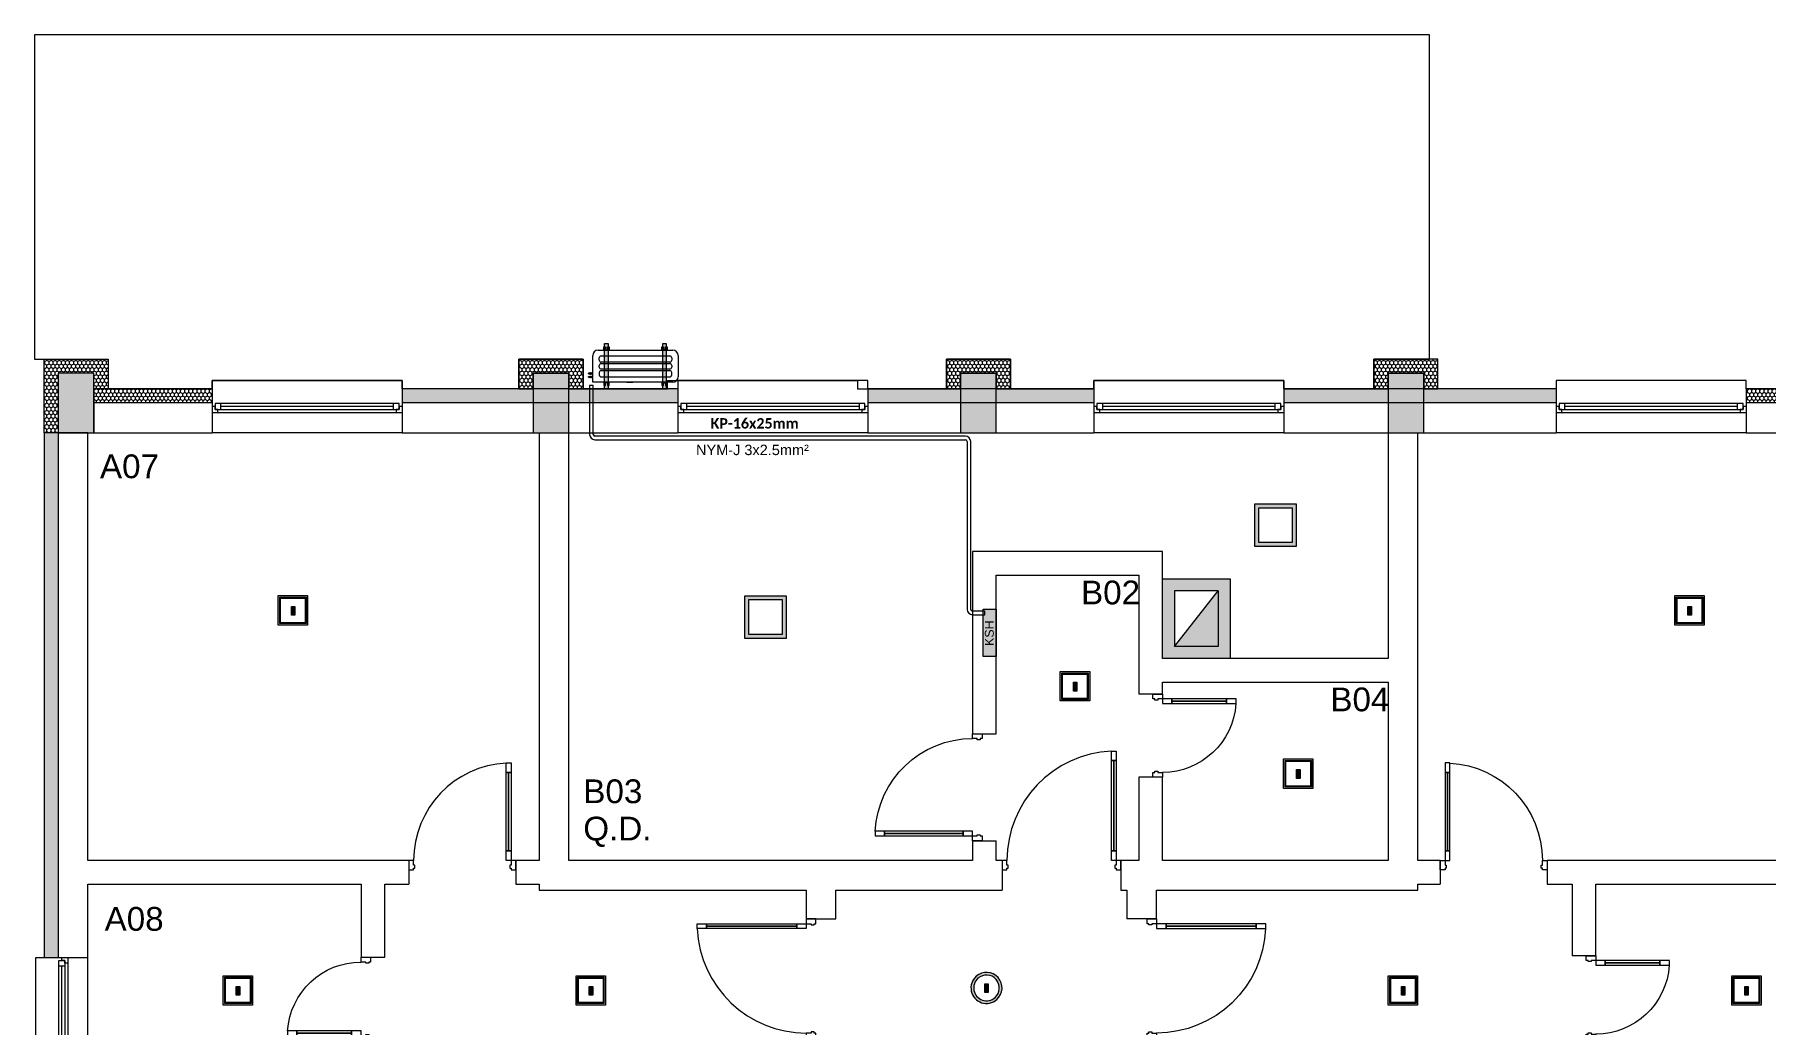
# Model space of a CAD drawing. Header units: millimetres. Extents: x 2791058 to 2855058, y -67651 to -26651.
# Drawn here: x 2805616 to 2820194, y -43853 to -35523 of the extents above; entities that cross this region are included whole.
import ezdxf

# ---------------------------------------------------------------- set-up
doc = ezdxf.new("R2010")
doc.units = ezdxf.units.MM
doc.header["$MEASUREMENT"] = 0
for name, color, linetype, lineweight in [('00E-Ndriqimi elektrike_Pen_No__6', 5, 'Continuous', 0), ('0_muret e jashtme_Pen_No__19', 255, 'Continuous', 0), ('0_Pen_No__80', 3, 'Continuous', 0), ('Annotation - Text_Pen_No__82_Pen_No__7', 7, 'Continuous', 0), ('Exterior walls_Pen_No__6', 5, 'Continuous', 0), ('Exterior walls_Pen_No__60', 230, 'Continuous', 0), ('Structural - Bearing_Pen_No__19', 255, 'Continuous', 0), ('Structural - Bearing_Pen_No__6', 5, 'Continuous', 0), ('Structural - Bearing_Pen_No__82_Pen_No__80', 3, 'Continuous', 0)]:
    doc.layers.add(name, color=color, linetype=linetype, lineweight=lineweight)
doc.layers.add('0_muret e jashtme', color=7, linetype='Continuous')
doc.layers.add('Exterior walls', color=7, linetype='Continuous')
for name, color, linetype, lineweight, true_color in [('0_muret e jashtme_Pen_No__82', 7, 'Continuous', 0, 0xaaaaaa), ('ARCHICAD Doors_Pen_No__82', 7, 'Continuous', 0, 0xaaaaaa), ('ARCHICAD Windows_Pen_No__82', 7, 'Continuous', 0, 0xaaaaaa), ('Exterior walls_Pen_No__119_Pen_No__163', 7, 'Continuous', 0, 0xe8e8e8), ('Exterior walls_Pen_No__119_Pen_No__204', 7, 'Continuous', 0, 0xe8e8e8), ('Exterior walls_Pen_No__1_Pen_No__61', 7, 'Continuous', 0, 0x6a6a6a), ('Shell - Roof_Pen_No__82', 7, 'Continuous', 0, 0xaaaaaa), ('Structural - Bearing_Pen_No__82', 7, 'Continuous', 0, 0xaaaaaa), ('Text blocks_Pen_No__82', 7, 'Continuous', 0, 0xaaaaaa)]:
    doc.layers.add(name, color=color, linetype=linetype, lineweight=lineweight, true_color=true_color)
doc.styles.add('GENERATED_STYLE_1', font='')
doc.styles.add('GENERATED_STYLE_3', font='')
doc.styles.get('GENERATED_STYLE_1').set_extended_font_data('Arial')
doc.styles.get('GENERATED_STYLE_3').set_extended_font_data('Calibri', bold=True)
pattern_1 = [(90, (2247653.822, -76424.967), (-34.6410162, 0), [20, -40]), (90, (2247636.502, -76394.967), (-34.6410162, 0), [20, -40]), (150, (2247653.822, -76404.967), (17.320508, 30), [20, -40]), (150, (2247619.18, -76404.967), (17.320508, 30), [20, -40]), (210, (2247653.822, -76424.967), (-17.320508, 30), [20, -40]), (210, (2247619.18, -76424.967), (-17.320508, 30), [20, -40])]

# ---------------------------------------------------------------- blocks, each defined once
blk = doc.blocks.new('Window 22')
at = {"layer": 'ARCHICAD Windows_Pen_No__82', "color": 253, "linetype": 'Continuous', "lineweight": 0, "true_color": 0xaaaaaa}
for p, q in [((-400, 150), (-400, 220)), ((-400, 220), (400, 220)), ((-400, 150), (-400, 30)), ((400, 220), (400, 150)), ((400, 150), (400, 30)), ((-400, 30), (-400, 0)), ((-400, 0), (-375, 0)), ((-400, 0), (-400, -50)), ((-400, 0), (-400, -50)), ((-375, 25), (-325, 25)), ((-375, -25), (-375, 25)), ((-375, 0), (-375, -25)), ((-325, 25), (325, 25)), ((-325, 25), (-325, -25)), ((-325, 25), (325, 25)), ((-325, 0), (325, 0)), ((325, -25), (325, 25)), ((325, 25), (375, 25)), ((375, 25), (375, -25)), ((375, -25), (375, 0)), ((375, 0), (400, 0)), ((400, 30), (400, 0)), ((400, 0), (400, -50)), ((400, 0), (400, -50)), ((-350, -50), (-400, -50)), ((-400, -50), (-400, -220)), ((-375, -25), (-350, -25)), ((-325, -25), (-375, -25)), ((-350, -25), (-350, -50)), ((350, -50), (-350, -50)), ((325, -25), (-325, -25)), ((375, -25), (325, -25)), ((350, -50), (350, -25)), ((350, -25), (375, -25)), ((400, -50), (350, -50)), ((400, -50), (400, -220)), ((-400, -220), (400, -220))]:
    blk.add_line(p, q, dxfattribs=at)
blk = doc.blocks.new('Wall_1', base_point=(2806066, -38873))
at = {"layer": '0_muret e jashtme_Pen_No__82', "linetype": 'Continuous', "lineweight": 0, "true_color": 0xaaaaaa}
h = blk.add_hatch(dxfattribs=at)
h.set_pattern_fill('Styrofoam_SM_Insulation', color=253, style=0, pattern_type=2)
h.set_pattern_definition(pattern_1)
h.paths.add_polyline_path([(2805696, -38873), (2805696, -43289), (2805816, -43289), (2805816, -38873)])
h = blk.add_hatch(dxfattribs=at)
h.set_pattern_fill('Styrofoam_SM_Insulation', color=253, style=0, pattern_type=2)
h.set_pattern_definition(pattern_1)
h.paths.add_polyline_path([(2805696, -49293), (2805816, -49173), (2805816, -44089), (2805696, -44089)])
at = {"layer": '0_muret e jashtme_Pen_No__82', "color": 253, "linetype": 'Continuous', "lineweight": 0, "true_color": 0xaaaaaa}
for p, q in [((2805816, -38873), (2805816, -43289)), ((2805696, -43289), (2805816, -43289)), ((2805816, -43289), (2805846, -43289)), ((2805846, -43289), (2805896, -43289)), ((2805896, -43289), (2806066, -43289)), ((2805696, -44089), (2805816, -44089)), ((2805816, -44089), (2805816, -49173)), ((2805816, -44089), (2805846, -44089)), ((2805846, -44089), (2805896, -44089)), ((2805896, -44089), (2806066, -44089))]:
    blk.add_line(p, q, dxfattribs=at)
at = {"layer": '0_muret e jashtme_Pen_No__82', "color": 253, "linetype": 'Continuous', "lineweight": 0, "true_color": 0xaaaaaa, "flags": 128}
for points in [[(2805696, -38873), (2805696, -43289)], [(2806066, -38873), (2805696, -38873)], [(2806066, -42473), (2806066, -38873)], [(2806066, -43289), (2806066, -42673)], [(2805696, -44089), (2805696, -49293)], [(2806066, -44623), (2806066, -44089)], [(2806066, -48923), (2806066, -44823)]]:
    blk.add_lwpolyline(points, dxfattribs=at)
at = {"layer": 'ARCHICAD Windows_Pen_No__82', "color": 253, "linetype": 'Continuous', "lineweight": 0, "true_color": 0xaaaaaa, "zscale": 1000, "rotation": 90}
blk.add_blockref('Window 22', (2805846, -43689), dxfattribs=at)
blk = doc.blocks.new('Window 22_2')
at = {"layer": 'ARCHICAD Windows_Pen_No__82', "color": 253, "linetype": 'Continuous', "lineweight": 0, "true_color": 0xaaaaaa}
for p, q in [((-800, 150), (-800, 220)), ((-800, 220), (800, 220)), ((-800, 150), (-800, 30)), ((800, 220), (800, 150)), ((800, 150), (800, 30)), ((-800, 30), (-800, 0)), ((-800, 0), (-775, 0)), ((-800, 0), (-800, -50)), ((-800, 0), (-800, -50)), ((-775, 25), (-725, 25)), ((-775, -25), (-775, 25)), ((-775, 0), (-775, -25)), ((-725, 25), (725, 25)), ((-725, 25), (-725, -25)), ((-725, 25), (725, 25)), ((-725, 0), (725, 0)), ((725, -25), (725, 25)), ((725, 25), (775, 25)), ((775, 25), (775, -25)), ((775, -25), (775, 0)), ((775, 0), (800, 0)), ((800, 30), (800, 0)), ((800, 0), (800, -50)), ((800, 0), (800, -50)), ((-750, -50), (-800, -50)), ((-800, -50), (-800, -220)), ((-775, -25), (-750, -25)), ((-725, -25), (-775, -25)), ((-750, -25), (-750, -50)), ((750, -50), (-750, -50)), ((725, -25), (-725, -25)), ((775, -25), (725, -25)), ((750, -50), (750, -25)), ((750, -25), (775, -25)), ((800, -50), (750, -50)), ((800, -50), (800, -220)), ((-800, -220), (800, -220))]:
    blk.add_line(p, q, dxfattribs=at)
blk = doc.blocks.new('Wall_2', base_point=(2806116, -38873))
at = {"layer": '0_muret e jashtme_Pen_No__82', "linetype": 'Continuous', "lineweight": 0, "true_color": 0xaaaaaa}
h = blk.add_hatch(dxfattribs=at)
h.set_pattern_fill('Styrofoam_SM_Insulation', color=253, style=0, pattern_type=2)
h.set_pattern_definition(pattern_1)
h.paths.add_polyline_path([(2806116, -38503), (2806116, -38623), (2807111, -38623), (2807111, -38503)])
h = blk.add_hatch(dxfattribs=at)
h.set_pattern_fill('Styrofoam_SM_Insulation', color=253, style=0, pattern_type=2)
h.set_pattern_definition(pattern_1)
h.paths.add_polyline_path([(2808711, -38623), (2811035, -38623), (2811035, -38503), (2808711, -38503)])
h = blk.add_hatch(dxfattribs=at)
h.set_pattern_fill('Styrofoam_SM_Insulation', color=253, style=0, pattern_type=2)
h.set_pattern_definition(pattern_1)
h.paths.add_polyline_path([(2814538, -38503), (2812635, -38503), (2812635, -38623), (2814538, -38623)])
h = blk.add_hatch(dxfattribs=at)
h.set_pattern_fill('Styrofoam_SM_Insulation', color=253, style=0, pattern_type=2)
h.set_pattern_definition(pattern_1)
h.paths.add_polyline_path([(2818431, -38503), (2816138, -38503), (2816138, -38623), (2818431, -38623)])
h = blk.add_hatch(dxfattribs=at)
h.set_pattern_fill('Styrofoam_SM_Insulation', color=253, style=0, pattern_type=2)
h.set_pattern_definition(pattern_1)
h.paths.add_polyline_path([(2820031, -38623), (2821366, -38623), (2821366, -38503), (2820031, -38503)])
at = {"layer": '0_muret e jashtme_Pen_No__82', "color": 253, "linetype": 'Continuous', "lineweight": 0, "true_color": 0xaaaaaa}
for p, q in [((2807111, -38623), (2806116, -38623)), ((2807111, -38503), (2807111, -38623)), ((2807111, -38623), (2807111, -38653)), ((2808711, -38503), (2808711, -38623)), ((2811035, -38623), (2808711, -38623)), ((2808711, -38623), (2808711, -38653)), ((2811035, -38503), (2811035, -38623)), ((2811035, -38623), (2811035, -38653)), ((2812635, -38503), (2812635, -38623)), ((2814538, -38623), (2812635, -38623)), ((2812635, -38623), (2812635, -38653)), ((2814538, -38503), (2814538, -38623)), ((2814538, -38623), (2814538, -38653)), ((2816138, -38503), (2816138, -38623)), ((2818431, -38623), (2816138, -38623)), ((2816138, -38623), (2816138, -38653)), ((2818431, -38503), (2818431, -38623)), ((2818431, -38623), (2818431, -38653)), ((2820031, -38503), (2820031, -38623)), ((2821366, -38623), (2820031, -38623)), ((2820031, -38623), (2820031, -38653)), ((2807111, -38653), (2807111, -38703)), ((2807111, -38703), (2807111, -38873)), ((2808711, -38653), (2808711, -38703)), ((2808711, -38703), (2808711, -38873)), ((2811035, -38653), (2811035, -38703)), ((2811035, -38703), (2811035, -38873)), ((2812635, -38653), (2812635, -38703)), ((2812635, -38703), (2812635, -38873)), ((2814538, -38653), (2814538, -38703)), ((2814538, -38703), (2814538, -38873)), ((2816138, -38653), (2816138, -38703)), ((2816138, -38703), (2816138, -38873)), ((2818431, -38653), (2818431, -38703)), ((2818431, -38703), (2818431, -38873)), ((2820031, -38653), (2820031, -38703)), ((2820031, -38703), (2820031, -38873))]:
    blk.add_line(p, q, dxfattribs=at)
at = {"layer": '0_muret e jashtme_Pen_No__82', "color": 253, "linetype": 'Continuous', "lineweight": 0, "true_color": 0xaaaaaa, "flags": 128}
for points in [[(2807111, -38503), (2806116, -38503)], [(2806116, -38503), (2806116, -38873)], [(2811035, -38503), (2808711, -38503)], [(2814538, -38503), (2812635, -38503)], [(2818431, -38503), (2816138, -38503)], [(2821366, -38503), (2820031, -38503)], [(2806116, -38873), (2807111, -38873)], [(2808711, -38873), (2809866, -38873)], [(2810116, -38873), (2811035, -38873)], [(2812635, -38873), (2814538, -38873)], [(2816138, -38873), (2817016, -38873)], [(2817266, -38873), (2818431, -38873)], [(2820031, -38873), (2821066, -38873)]]:
    blk.add_lwpolyline(points, dxfattribs=at)
at = {"layer": 'ARCHICAD Windows_Pen_No__82', "color": 253, "linetype": 'Continuous', "lineweight": 0, "true_color": 0xaaaaaa, "xscale": -1, "zscale": 1000}
for p in [(2807911, -38653), (2811835, -38653), (2815338, -38653), (2819231, -38653)]:
    blk.add_blockref('Window 22_2', p, dxfattribs=at)
blk = doc.blocks.new('Storefront 22_2')
at = {"layer": 'ARCHICAD Doors_Pen_No__82', "color": 253, "linetype": 'Continuous', "lineweight": 0, "true_color": 0xaaaaaa}
for p, q in [((420, 840), (420, 920)), ((420, 920), (460, 920)), ((460, 920), (460, 840)), ((420, 840), (440, 840)), ((420, 80), (420, 840)), ((460, 840), (420, 840)), ((440, 840), (460, 840)), ((440, 80), (440, 840)), ((440, 840), (440, 80)), ((440, 840), (440, 80)), ((460, 840), (460, 80)), ((-500, 0), (-500, -80)), ((-460, 0), (-500, 0)), ((-500, 0), (-500, -80)), ((-500, 0), (-500, -80)), ((-460, -40), (-460, 0)), ((440, 80), (420, 80)), ((420, 0), (420, 80)), ((420, 80), (460, 80)), ((460, 0), (420, 0)), ((460, 80), (440, 80)), ((460, 80), (460, 0)), ((460, 0), (460, -40)), ((500, 0), (460, 0)), ((500, -80), (500, 0)), ((500, 0), (500, -80)), ((500, 0), (500, -80)), ((-500, -80), (-460, -80)), ((-500, -80), (-500, -250)), ((-450, -40), (-460, -40)), ((-460, -80), (-460, -65.4)), ((-460, -65.4), (-450, -65.4)), ((-450, -65.4), (-450, -40)), ((460, -40), (450, -40)), ((450, -40), (450, -65.4)), ((450, -65.4), (460, -65.4)), ((460, -65.4), (460, -80)), ((460, -80), (500, -80)), ((500, -80), (500, -250))]:
    blk.add_line(p, q, dxfattribs=at)
blk.add_arc((460, 0), 920, 92.49191, 180, dxfattribs=at)
blk = doc.blocks.new('Wall_15', base_point=(2817016, -42473))
at = {"layer": '0_muret e jashtme_Pen_No__82', "color": 253, "linetype": 'Continuous', "lineweight": 0, "true_color": 0xaaaaaa}
for p, q in [((2813766, -42473), (2813766, -42553)), ((2813766, -42553), (2813766, -42723)), ((2814766, -42473), (2814766, -42553)), ((2814766, -42553), (2814766, -42723))]:
    blk.add_line(p, q, dxfattribs=at)
at = {"layer": '0_muret e jashtme_Pen_No__82', "color": 253, "linetype": 'Continuous', "lineweight": 0, "true_color": 0xaaaaaa, "flags": 128}
for points in [[(2813516, -42473), (2810116, -42473)], [(2813766, -42473), (2813716, -42473)], [(2814916, -42473), (2814766, -42473)], [(2817016, -42473), (2815116, -42473)], [(2809866, -42723), (2812116, -42723)], [(2812366, -42723), (2813766, -42723)], [(2814766, -42723), (2814816, -42723)], [(2815066, -42723), (2817266, -42723)]]:
    blk.add_lwpolyline(points, dxfattribs=at)
at = {"layer": 'ARCHICAD Doors_Pen_No__82', "color": 253, "linetype": 'Continuous', "lineweight": 0, "true_color": 0xaaaaaa, "zscale": 1000}
blk.add_blockref('Storefront 22_2', (2814266, -42473), dxfattribs=at)
blk = doc.blocks.new('Wall_16', base_point=(2814816, -48023))
at = {"layer": '0_muret e jashtme_Pen_No__82', "color": 253, "linetype": 'Continuous', "lineweight": 0, "true_color": 0xaaaaaa}
for p, q in [((2814986, -42966), (2814816, -42966)), ((2815066, -42966), (2814986, -42966)), ((2814986, -43966), (2814816, -43966)), ((2815066, -43966), (2814986, -43966))]:
    blk.add_line(p, q, dxfattribs=at)
at = {"layer": '0_muret e jashtme_Pen_No__82', "color": 253, "linetype": 'Continuous', "lineweight": 0, "true_color": 0xaaaaaa, "flags": 128}
for points in [[(2814816, -42723), (2814816, -42966)], [(2815066, -42966), (2815066, -42723)], [(2814816, -43966), (2814816, -48023)], [(2815066, -44623), (2815066, -43966)], [(2815066, -45823), (2815066, -44823)], [(2815066, -48023), (2815066, -46023)]]:
    blk.add_lwpolyline(points, dxfattribs=at)
at = {"layer": 'ARCHICAD Doors_Pen_No__82', "color": 253, "linetype": 'Continuous', "lineweight": 0, "true_color": 0xaaaaaa, "xscale": -1, "zscale": 1000, "rotation": 270}
blk.add_blockref('Storefront 22_2', (2815066, -43466), dxfattribs=at)
blk = doc.blocks.new('Wall_17', base_point=(2812366, -48023))
at = {"layer": '0_muret e jashtme_Pen_No__82', "color": 253, "linetype": 'Continuous', "lineweight": 0, "true_color": 0xaaaaaa}
for p, q in [((2812116, -42966), (2812196, -42966)), ((2812196, -42966), (2812366, -42966)), ((2812116, -43966), (2812196, -43966)), ((2812196, -43966), (2812366, -43966))]:
    blk.add_line(p, q, dxfattribs=at)
at = {"layer": '0_muret e jashtme_Pen_No__82', "color": 253, "linetype": 'Continuous', "lineweight": 0, "true_color": 0xaaaaaa, "flags": 128}
for points in [[(2812116, -42723), (2812116, -42966)], [(2812366, -42966), (2812366, -42723)], [(2812116, -43966), (2812116, -44623)], [(2812366, -48023), (2812366, -43966)], [(2812116, -44823), (2812116, -45823)], [(2812116, -46023), (2812116, -48023)]]:
    blk.add_lwpolyline(points, dxfattribs=at)
at = {"layer": 'ARCHICAD Doors_Pen_No__82', "color": 253, "linetype": 'Continuous', "lineweight": 0, "true_color": 0xaaaaaa, "zscale": 1000, "rotation": 90}
blk.add_blockref('Storefront 22_2', (2812116, -43466), dxfattribs=at)
blk = doc.blocks.new('Wall_34', base_point=(2817016, -38873))
at = {"layer": '0_muret e jashtme_Pen_No__82', "color": 253, "linetype": 'Continuous', "lineweight": 0, "true_color": 0xaaaaaa, "flags": 128}
for points in [[(2817016, -38873), (2817016, -40773)], [(2817266, -42473), (2817266, -38873)], [(2817016, -40973), (2817016, -42473)], [(2817266, -42723), (2817266, -42673)]]:
    blk.add_lwpolyline(points, dxfattribs=at)
blk = doc.blocks.new('Wall_35', base_point=(2810116, -38873))
at = {"layer": '0_muret e jashtme_Pen_No__82', "color": 253, "linetype": 'Continuous', "lineweight": 0, "true_color": 0xaaaaaa, "flags": 128}
for points in [[(2809866, -38873), (2809866, -42473)], [(2810116, -42473), (2810116, -38873)], [(2809866, -42673), (2809866, -42723)]]:
    blk.add_lwpolyline(points, dxfattribs=at)
blk = doc.blocks.new('Wall_36', base_point=(2817016, -40973))
at = {"layer": '0_muret e jashtme_Pen_No__82', "color": 253, "linetype": 'Continuous', "lineweight": 0, "true_color": 0xaaaaaa, "flags": 128}
for points in [[(2817016, -40773), (2815116, -40773)], [(2815116, -40973), (2817016, -40973)]]:
    blk.add_lwpolyline(points, dxfattribs=at)
blk = doc.blocks.new('Storefront 22_4')
at = {"layer": 'ARCHICAD Doors_Pen_No__82', "color": 253, "linetype": 'Continuous', "lineweight": 0, "true_color": 0xaaaaaa}
for p, q in [((270, 540), (270, 620)), ((270, 620), (310, 620)), ((310, 620), (310, 540)), ((270, 540), (290, 540)), ((270, 80), (270, 540)), ((310, 540), (270, 540)), ((290, 540), (310, 540)), ((290, 80), (290, 540)), ((290, 540), (290, 80)), ((290, 540), (290, 80)), ((310, 540), (310, 80)), ((-350, 0), (-350, -80)), ((-310, 0), (-350, 0)), ((-350, 0), (-350, -80)), ((-350, 0), (-350, -80)), ((-310, -40), (-310, 0)), ((290, 80), (270, 80)), ((270, 0), (270, 80)), ((270, 80), (310, 80)), ((310, 0), (270, 0)), ((310, 80), (290, 80)), ((310, 80), (310, 0)), ((310, 0), (310, -40)), ((350, 0), (310, 0)), ((350, -80), (350, 0)), ((350, 0), (350, -80)), ((350, 0), (350, -80)), ((-350, -80), (-310, -80)), ((-350, -80), (-350, -200)), ((-300, -40), (-310, -40)), ((-310, -80), (-310, -65.4)), ((-310, -65.4), (-300, -65.4)), ((-300, -65.4), (-300, -40)), ((310, -40), (300, -40)), ((300, -40), (300, -65.4)), ((300, -65.4), (310, -65.4)), ((310, -65.4), (310, -80)), ((310, -80), (350, -80)), ((350, -80), (350, -200))]:
    blk.add_line(p, q, dxfattribs=at)
blk.add_arc((310, 0), 620, 93.69907, 180, dxfattribs=at)
blk = doc.blocks.new('Wall_37', base_point=(2814916, -42473))
at = {"layer": '0_muret e jashtme_Pen_No__82', "color": 253, "linetype": 'Continuous', "lineweight": 0, "true_color": 0xaaaaaa}
for p, q in [((2815036, -41073), (2814916, -41073)), ((2815116, -41073), (2815036, -41073)), ((2815036, -41773), (2814916, -41773)), ((2815116, -41773), (2815036, -41773))]:
    blk.add_line(p, q, dxfattribs=at)
at = {"layer": '0_muret e jashtme_Pen_No__82', "color": 253, "linetype": 'Continuous', "lineweight": 0, "true_color": 0xaaaaaa, "flags": 128}
for points in [[(2815116, -40773), (2815116, -39873)], [(2814916, -40073), (2814916, -41073)], [(2815116, -41073), (2815116, -40973)], [(2814916, -41773), (2814916, -42473)], [(2815116, -42473), (2815116, -41773)]]:
    blk.add_lwpolyline(points, dxfattribs=at)
at = {"layer": 'ARCHICAD Doors_Pen_No__82', "color": 253, "linetype": 'Continuous', "lineweight": 0, "true_color": 0xaaaaaa, "xscale": -1, "zscale": 1000, "rotation": 270}
blk.add_blockref('Storefront 22_4', (2815116, -41423), dxfattribs=at)
blk = doc.blocks.new('Wall_38', base_point=(2814916, -40073))
at = {"layer": '0_muret e jashtme_Pen_No__82', "color": 253, "linetype": 'Continuous', "lineweight": 0, "true_color": 0xaaaaaa, "flags": 128}
for points in [[(2815116, -39873), (2813516, -39873)], [(2813716, -40073), (2814916, -40073)]]:
    blk.add_lwpolyline(points, dxfattribs=at)
blk = doc.blocks.new('Storefront 22_3')
at = {"layer": 'ARCHICAD Doors_Pen_No__82', "color": 253, "linetype": 'Continuous', "lineweight": 0, "true_color": 0xaaaaaa}
for p, q in [((370, 740), (370, 820)), ((370, 820), (410, 820)), ((370, 740), (390, 740)), ((370, 80), (370, 740)), ((410, 740), (370, 740)), ((390, 740), (410, 740)), ((390, 80), (390, 740)), ((390, 740), (390, 80)), ((390, 740), (390, 80)), ((410, 820), (410, 740)), ((410, 740), (410, 80)), ((-450, 0), (-450, -80)), ((-410, 0), (-450, 0)), ((-450, 0), (-450, -80)), ((-450, 0), (-450, -80)), ((-410, -40), (-410, 0)), ((390, 80), (370, 80)), ((370, 0), (370, 80)), ((370, 80), (410, 80)), ((410, 0), (370, 0)), ((410, 80), (390, 80)), ((410, 80), (410, 0)), ((410, 0), (410, -40)), ((450, 0), (410, 0)), ((450, -80), (450, 0)), ((450, 0), (450, -80)), ((450, 0), (450, -80)), ((-450, -80), (-410, -80)), ((-450, -80), (-450, -200)), ((-400, -40), (-410, -40)), ((-410, -80), (-410, -65.4)), ((-410, -65.4), (-400, -65.4)), ((-400, -65.4), (-400, -40)), ((410, -40), (400, -40)), ((400, -40), (400, -65.4)), ((400, -65.4), (410, -65.4)), ((410, -65.4), (410, -80)), ((410, -80), (450, -80)), ((450, -80), (450, -200))]:
    blk.add_line(p, q, dxfattribs=at)
blk.add_arc((410, 0), 820, 92.79603, 180, dxfattribs=at)
blk = doc.blocks.new('Wall_39', base_point=(2813716, -40073))
at = {"layer": '0_muret e jashtme_Pen_No__82', "color": 253, "linetype": 'Continuous', "lineweight": 0, "true_color": 0xaaaaaa}
for p, q in [((2813516, -41407), (2813596, -41407)), ((2813596, -41407), (2813716, -41407)), ((2813516, -42307), (2813596, -42307)), ((2813596, -42307), (2813716, -42307))]:
    blk.add_line(p, q, dxfattribs=at)
at = {"layer": '0_muret e jashtme_Pen_No__82', "color": 253, "linetype": 'Continuous', "lineweight": 0, "true_color": 0xaaaaaa, "flags": 128}
for points in [[(2813516, -39873), (2813516, -41407)], [(2813716, -41407), (2813716, -40073)], [(2813516, -42307), (2813516, -42473)], [(2813716, -42473), (2813716, -42307)]]:
    blk.add_lwpolyline(points, dxfattribs=at)
at = {"layer": 'ARCHICAD Doors_Pen_No__82', "color": 253, "linetype": 'Continuous', "lineweight": 0, "true_color": 0xaaaaaa, "xscale": -1, "zscale": 1000, "rotation": 90}
blk.add_blockref('Storefront 22_3', (2813516, -41857), dxfattribs=at)
blk = doc.blocks.new('Wall_40', base_point=(2817016, -42473))
at = {"layer": '0_muret e jashtme_Pen_No__82', "color": 253, "linetype": 'Continuous', "lineweight": 0, "true_color": 0xaaaaaa}
for p, q in [((2817456, -42473), (2817456, -42553)), ((2817456, -42553), (2817456, -42673)), ((2818356, -42473), (2818356, -42553)), ((2818356, -42553), (2818356, -42673))]:
    blk.add_line(p, q, dxfattribs=at)
at = {"layer": '0_muret e jashtme_Pen_No__82', "color": 253, "linetype": 'Continuous', "lineweight": 0, "true_color": 0xaaaaaa, "flags": 128}
for points in [[(2817456, -42473), (2817266, -42473)], [(2821066, -42473), (2818356, -42473)], [(2817266, -42673), (2817456, -42673)], [(2818356, -42673), (2818566, -42673)], [(2818766, -42673), (2821066, -42673)]]:
    blk.add_lwpolyline(points, dxfattribs=at)
at = {"layer": 'ARCHICAD Doors_Pen_No__82', "color": 253, "linetype": 'Continuous', "lineweight": 0, "true_color": 0xaaaaaa, "xscale": -1, "zscale": 1000}
blk.add_blockref('Storefront 22_3', (2817906, -42473), dxfattribs=at)
blk = doc.blocks.new('Wall_41', base_point=(2806066, -42473))
at = {"layer": '0_muret e jashtme_Pen_No__82', "color": 253, "linetype": 'Continuous', "lineweight": 0, "true_color": 0xaaaaaa}
for p, q in [((2808769, -42473), (2808769, -42553)), ((2808769, -42553), (2808769, -42673)), ((2809669, -42473), (2809669, -42553)), ((2809669, -42553), (2809669, -42673))]:
    blk.add_line(p, q, dxfattribs=at)
at = {"layer": '0_muret e jashtme_Pen_No__82', "color": 253, "linetype": 'Continuous', "lineweight": 0, "true_color": 0xaaaaaa, "flags": 128}
for points in [[(2808769, -42473), (2806066, -42473)], [(2809866, -42473), (2809669, -42473)], [(2806066, -42673), (2808366, -42673)], [(2808566, -42673), (2808769, -42673)], [(2809669, -42673), (2809866, -42673)]]:
    blk.add_lwpolyline(points, dxfattribs=at)
at = {"layer": 'ARCHICAD Doors_Pen_No__82', "color": 253, "linetype": 'Continuous', "lineweight": 0, "true_color": 0xaaaaaa, "zscale": 1000}
blk.add_blockref('Storefront 22_3', (2809219, -42473), dxfattribs=at)
blk = doc.blocks.new('Wall_44', base_point=(2818766, -44823))
at = {"layer": '0_muret e jashtme_Pen_No__82', "color": 253, "linetype": 'Continuous', "lineweight": 0, "true_color": 0xaaaaaa}
for p, q in [((2818686, -43275), (2818566, -43275)), ((2818766, -43275), (2818686, -43275)), ((2818686, -43975), (2818566, -43975)), ((2818766, -43975), (2818686, -43975))]:
    blk.add_line(p, q, dxfattribs=at)
at = {"layer": '0_muret e jashtme_Pen_No__82', "color": 253, "linetype": 'Continuous', "lineweight": 0, "true_color": 0xaaaaaa, "flags": 128}
for points in [[(2818566, -42673), (2818566, -43275)], [(2818766, -43275), (2818766, -42673)], [(2818566, -43975), (2818566, -44623)], [(2818766, -44623), (2818766, -43975)]]:
    blk.add_lwpolyline(points, dxfattribs=at)
at = {"layer": 'ARCHICAD Doors_Pen_No__82', "color": 253, "linetype": 'Continuous', "lineweight": 0, "true_color": 0xaaaaaa, "xscale": -1, "zscale": 1000, "rotation": 270}
blk.add_blockref('Storefront 22_4', (2818766, -43625), dxfattribs=at)
blk = doc.blocks.new('Wall_45', base_point=(2808366, -44823))
at = {"layer": '0_muret e jashtme_Pen_No__82', "color": 253, "linetype": 'Continuous', "lineweight": 0, "true_color": 0xaaaaaa}
for p, q in [((2808366, -43288), (2808446, -43288)), ((2808446, -43288), (2808566, -43288)), ((2808366, -43988), (2808446, -43988)), ((2808446, -43988), (2808566, -43988))]:
    blk.add_line(p, q, dxfattribs=at)
at = {"layer": '0_muret e jashtme_Pen_No__82', "color": 253, "linetype": 'Continuous', "lineweight": 0, "true_color": 0xaaaaaa, "flags": 128}
for points in [[(2808366, -42673), (2808366, -43288)], [(2808566, -43288), (2808566, -42673)], [(2808366, -43988), (2808366, -44623)], [(2808566, -44623), (2808566, -43988)]]:
    blk.add_lwpolyline(points, dxfattribs=at)
at = {"layer": 'ARCHICAD Doors_Pen_No__82', "color": 253, "linetype": 'Continuous', "lineweight": 0, "true_color": 0xaaaaaa, "xscale": -1, "zscale": 1000, "rotation": 90}
blk.add_blockref('Storefront 22_4', (2808366, -43638), dxfattribs=at)
blk = doc.blocks.new('Wall_64', base_point=(2813620, -40390))
at = {"layer": 'Exterior walls_Pen_No__60', "color": 230, "linetype": 'Continuous', "lineweight": 0, "flags": 128}
for points in [[(2813620, -40375), (2813516, -40375)], [(2813620, -40405), (2813620, -40375)], [(2813516, -40405), (2813620, -40405)]]:
    blk.add_lwpolyline(points, dxfattribs=at)
blk = doc.blocks.new('Wall_65', base_point=(2813486, -40360))
at = {"layer": 'Exterior walls_Pen_No__60', "color": 230, "linetype": 'Continuous', "lineweight": 0, "flags": 128}
for points in [[(2813471, -38947), (2813471, -40360)], [(2813501, -40360), (2813501, -38947)]]:
    blk.add_lwpolyline(points, dxfattribs=at)
blk = doc.blocks.new('Wall_66', base_point=(2813456, -38917))
at = {"layer": 'Exterior walls_Pen_No__60', "color": 230, "linetype": 'Continuous', "lineweight": 0, "flags": 128}
for points in [[(2813456, -38902), (2810336, -38902)], [(2810336, -38932), (2813456, -38932)]]:
    blk.add_lwpolyline(points, dxfattribs=at)
blk = doc.blocks.new('Wall_67', base_point=(2810306, -38887))
at = {"layer": 'Exterior walls_Pen_No__60', "color": 230, "linetype": 'Continuous', "lineweight": 0, "flags": 128}
for points in [[(2810321, -38476), (2810291, -38476)], [(2810291, -38476), (2810291, -38887)], [(2810321, -38887), (2810321, -38476)]]:
    blk.add_lwpolyline(points, dxfattribs=at)
blk = doc.blocks.new('Wall_71', base_point=(2813486, -40360))
at = {"layer": 'Exterior walls_Pen_No__60', "color": 230, "linetype": 'Continuous', "lineweight": 0}
for radius in [45, 15]:
    blk.add_arc((2813516, -40360), radius, 180, 270, dxfattribs=at)
blk = doc.blocks.new('Wall_72', base_point=(2813486, -38947))
at = {"layer": 'Exterior walls_Pen_No__60', "color": 230, "linetype": 'Continuous', "lineweight": 0}
for radius in [45, 15]:
    blk.add_arc((2813456, -38947), radius, 0, 90, dxfattribs=at)
blk = doc.blocks.new('Wall_73', base_point=(2810306, -38887))
at = {"layer": 'Exterior walls_Pen_No__60', "color": 230, "linetype": 'Continuous', "lineweight": 0}
for radius in [45, 15]:
    blk.add_arc((2810336, -38887), radius, 180, 270, dxfattribs=at)
blk = doc.blocks.new('Wall_89', base_point=(2813546, -43448))
at = {"layer": 'Exterior walls_Pen_No__6', "linetype": 'Continuous', "lineweight": 0}
blk.add_hatch(color=5, dxfattribs=at).paths.add_polyline_path([(2813546, -43448, 1), (2813721, -43644), (2813706, -43627, -1), (2813562, -43465)])
at = {"layer": 'Exterior walls_Pen_No__6', "color": 5, "linetype": 'Continuous', "lineweight": 0}
for radius in [131, 108]:
    blk.add_arc((2813634, -43546), radius, 131.6726, 311.6726, dxfattribs=at)
blk = doc.blocks.new('Wall_90', base_point=(2813721, -43644))
at = {"layer": 'Exterior walls_Pen_No__6', "linetype": 'Continuous', "lineweight": 0}
blk.add_hatch(color=5, dxfattribs=at).paths.add_polyline_path([(2813721, -43644, 1), (2813546, -43448), (2813562, -43465, -1), (2813706, -43627)])
at = {"layer": 'Exterior walls_Pen_No__6', "color": 5, "linetype": 'Continuous', "lineweight": 0}
for radius in [131, 108]:
    blk.add_arc((2813634, -43546), radius, 311.6726, 131.6726, dxfattribs=at)

msp = doc.modelspace()

# ---------------------------------------------------------------- hatches: boundary and pattern name
at = {"layer": '0_muret e jashtme_Pen_No__19', "linetype": 'Continuous', "lineweight": 0}
for points in [[(2806116, -38873), (2806116, -38373), (2805816, -38373), (2805816, -38873)], [(2810116, -38873), (2810116, -38373), (2809816, -38373), (2809816, -38873)], [(2813716, -38873), (2813716, -38373), (2813416, -38373), (2813416, -38873)], [(2817316, -38873), (2817316, -38373), (2817016, -38373), (2817016, -38873)]]:
    msp.add_hatch(color=255, dxfattribs=at).paths.add_polyline_path(points)
at = {"layer": '0_muret e jashtme_Pen_No__82', "linetype": 'Continuous', "lineweight": 0, "true_color": 0xaaaaaa}
h = msp.add_hatch(dxfattribs=at)
h.set_pattern_fill('Styrofoam_SM_Insulation', color=253, style=0, pattern_type=2)
h.set_pattern_definition(pattern_1)
h.paths.add_polyline_path([(2805696, -38873), (2805696, -38253), (2806236, -38253), (2806236, -38503), (2806116, -38503), (2806116, -38373), (2805816, -38373), (2805816, -38873)])
h = msp.add_hatch(dxfattribs=at)
h.set_pattern_fill('Styrofoam_SM_Insulation', color=253, style=0, pattern_type=2)
h.set_pattern_definition(pattern_1)
h.paths.add_polyline_path([(2810236, -38503), (2810236, -38253), (2809696, -38253), (2809696, -38503), (2809816, -38503), (2809816, -38373), (2810116, -38373), (2810116, -38503)])
h = msp.add_hatch(dxfattribs=at)
h.set_pattern_fill('Styrofoam_SM_Insulation', color=253, style=0, pattern_type=2)
h.set_pattern_definition(pattern_1)
h.paths.add_polyline_path([(2813836, -38503), (2813836, -38253), (2813296, -38253), (2813296, -38503), (2813416, -38503), (2813416, -38373), (2813716, -38373), (2813716, -38503)])
h = msp.add_hatch(dxfattribs=at)
h.set_pattern_fill('Styrofoam_SM_Insulation', color=253, style=0, pattern_type=2)
h.set_pattern_definition(pattern_1)
h.paths.add_polyline_path([(2817436, -38503), (2817436, -38253), (2816896, -38253), (2816896, -38503), (2817016, -38503), (2817016, -38373), (2817316, -38373), (2817316, -38503)])
at = {"layer": 'Exterior walls_Pen_No__119_Pen_No__163', "linetype": 'Continuous', "lineweight": 0, "true_color": 0xe8e8e8}
msp.add_hatch(color=254, dxfattribs=at).paths.add_polyline_path([(2810907, -38503), (2810937, -38503), (2810937, -38123), (2810907, -38123)])
at = {"layer": 'Exterior walls_Pen_No__119_Pen_No__204', "linetype": 'Continuous', "lineweight": 0, "true_color": 0xe8e8e8}
msp.add_hatch(color=254, dxfattribs=at).paths.add_polyline_path([(2810417, -38503), (2810448, -38503), (2810448, -38123), (2810417, -38123)])
at = {"layer": 'Structural - Bearing_Pen_No__19', "linetype": 'Continuous', "lineweight": 0, "true_color": 0xffffff}
h = msp.add_hatch(color=7, dxfattribs=at)
h.paths.add_polyline_path([(2815686, -40103), (2815686, -40773), (2815116, -40773), (2815116, -40103)])
h.paths.add_polyline_path([(2815586, -40203), (2815216, -40203), (2815216, -40673)], flags=0)
msp.add_hatch(color=7, dxfattribs=at).paths.add_polyline_path([(2815586, -40203), (2815586, -40673), (2815216, -40673)])
at = {"layer": 'Structural - Bearing_Pen_No__19', "linetype": 'Continuous', "lineweight": 0}
msp.add_hatch(color=255, dxfattribs=at).paths.add_polyline_path([(2813716, -40758), (2813606, -40758), (2813606, -40358), (2813716, -40358)])
at = {"layer": 'Structural - Bearing_Pen_No__6', "linetype": 'Continuous', "lineweight": 0}
h = msp.add_hatch(color=5, dxfattribs=at)
h.paths.add_polyline_path([(2816245, -39474), (2815891, -39474), (2815891, -39828), (2816245, -39828)])
h.paths.add_polyline_path([(2815924, -39795), (2816212, -39795), (2816212, -39507), (2815924, -39507)], flags=0)
h = msp.add_hatch(color=5, dxfattribs=at)
h.paths.add_polyline_path([(2807916, -40492), (2807668, -40492), (2807668, -40244), (2807916, -40244)])
h.paths.add_polyline_path([(2807895, -40472), (2807688, -40472), (2807688, -40265), (2807895, -40265)], flags=0)
for points in [[(2807779, -40409), (2807779, -40335), (2807808, -40335), (2807808, -40409)], [(2819542, -40409), (2819542, -40335), (2819571, -40335), (2819571, -40409)], [(2814366, -41048), (2814366, -40974), (2814395, -40974), (2814395, -41048)], [(2816246, -41784), (2816246, -41709), (2816276, -41709), (2816276, -41784)], [(2807315, -43607), (2807315, -43533), (2807345, -43533), (2807345, -43607)], [(2810288, -43607), (2810288, -43533), (2810317, -43533), (2810317, -43607)], [(2813619, -43586), (2813619, -43512), (2813648, -43512), (2813648, -43586)], [(2813628, -43578), (2813628, -43518), (2813641, -43518), (2813641, -43578)], [(2817128, -43607), (2817128, -43533), (2817158, -43533), (2817158, -43607)], [(2820021, -43607), (2820021, -43533), (2820050, -43533), (2820050, -43607)]]:
    msp.add_hatch(color=5, dxfattribs=at).paths.add_polyline_path(points)
h = msp.add_hatch(color=5, dxfattribs=at)
h.paths.add_polyline_path([(2811950, -40248), (2811596, -40248), (2811596, -40602), (2811950, -40602)])
h.paths.add_polyline_path([(2811629, -40568), (2811917, -40568), (2811917, -40281), (2811629, -40281)], flags=0)
h = msp.add_hatch(color=5, dxfattribs=at)
h.paths.add_polyline_path([(2819679, -40492), (2819431, -40492), (2819431, -40244), (2819679, -40244)])
h.paths.add_polyline_path([(2819659, -40472), (2819451, -40472), (2819451, -40265), (2819659, -40265)], flags=0)
h = msp.add_hatch(color=5, dxfattribs=at)
h.paths.add_polyline_path([(2814503, -41131), (2814255, -41131), (2814255, -40883), (2814503, -40883)])
h.paths.add_polyline_path([(2814483, -41111), (2814275, -41111), (2814275, -40904), (2814483, -40904)], flags=0)
h = msp.add_hatch(color=5, dxfattribs=at)
h.paths.add_polyline_path([(2816383, -41867), (2816136, -41867), (2816136, -41619), (2816383, -41619)])
h.paths.add_polyline_path([(2816363, -41847), (2816156, -41847), (2816156, -41639), (2816363, -41639)], flags=0)
h = msp.add_hatch(color=5, dxfattribs=at)
h.paths.add_polyline_path([(2807452, -43691), (2807205, -43691), (2807205, -43443), (2807452, -43443)])
h.paths.add_polyline_path([(2807432, -43670), (2807225, -43670), (2807225, -43463), (2807432, -43463)], flags=0)
h = msp.add_hatch(color=5, dxfattribs=at)
h.paths.add_polyline_path([(2810425, -43691), (2810178, -43691), (2810178, -43443), (2810425, -43443)])
h.paths.add_polyline_path([(2810405, -43670), (2810198, -43670), (2810198, -43463), (2810405, -43463)], flags=0)
h = msp.add_hatch(color=5, dxfattribs=at)
h.paths.add_polyline_path([(2817265, -43691), (2817018, -43691), (2817018, -43443), (2817265, -43443)])
h.paths.add_polyline_path([(2817245, -43670), (2817038, -43670), (2817038, -43463), (2817245, -43463)], flags=0)
h = msp.add_hatch(color=5, dxfattribs=at)
h.paths.add_polyline_path([(2820158, -43691), (2819911, -43691), (2819911, -43443), (2820158, -43443)])
h.paths.add_polyline_path([(2820138, -43670), (2819931, -43670), (2819931, -43463), (2820138, -43463)], flags=0)

# ---------------------------------------------------------------- linework, layer by layer
at = {"layer": '00E-Ndriqimi elektrike_Pen_No__6', "color": 5, "linetype": 'Continuous', "lineweight": 0}
for points in [[(2807668, -40244), (2807916, -40244), (2807916, -40492), (2807668, -40492)], [(2807681, -40257), (2807903, -40257), (2807903, -40479), (2807681, -40479)], [(2819431, -40244), (2819679, -40244), (2819679, -40492), (2819431, -40492)], [(2819444, -40257), (2819666, -40257), (2819666, -40479), (2819444, -40479)], [(2814255, -40883), (2814503, -40883), (2814503, -41131), (2814255, -41131)], [(2814268, -40896), (2814490, -40896), (2814490, -41118), (2814268, -41118)], [(2816136, -41619), (2816383, -41619), (2816383, -41867), (2816136, -41867)], [(2816148, -41632), (2816371, -41632), (2816371, -41854), (2816148, -41854)], [(2807205, -43443), (2807452, -43443), (2807452, -43691), (2807205, -43691)], [(2807218, -43456), (2807440, -43456), (2807440, -43678), (2807218, -43678)], [(2810178, -43443), (2810425, -43443), (2810425, -43691), (2810178, -43691)], [(2810190, -43456), (2810412, -43456), (2810412, -43678), (2810190, -43678)], [(2817018, -43443), (2817265, -43443), (2817265, -43691), (2817018, -43691)], [(2817030, -43456), (2817252, -43456), (2817252, -43678), (2817030, -43678)], [(2819911, -43443), (2820158, -43443), (2820158, -43691), (2819911, -43691)], [(2819923, -43456), (2820145, -43456), (2820145, -43678), (2819923, -43678)]]:
    msp.add_lwpolyline(points, close=True, dxfattribs=at)
at = {"layer": '0_muret e jashtme_Pen_No__82', "color": 253, "linetype": 'Continuous', "lineweight": 0, "true_color": 0xaaaaaa, "flags": 128}
for points in [[(2805696, -38873), (2805696, -38253), (2806236, -38253), (2806236, -38503), (2806116, -38503), (2806116, -38373), (2805816, -38373), (2805816, -38873)], [(2810236, -38503), (2810236, -38253), (2809696, -38253), (2809696, -38503), (2809816, -38503), (2809816, -38373), (2810116, -38373), (2810116, -38503)], [(2813836, -38503), (2813836, -38253), (2813296, -38253), (2813296, -38503), (2813416, -38503), (2813416, -38373), (2813716, -38373), (2813716, -38503)], [(2817436, -38503), (2817436, -38253), (2816896, -38253), (2816896, -38503), (2817016, -38503), (2817016, -38373), (2817316, -38373), (2817316, -38503)], [(2806116, -38873), (2806116, -38373), (2805816, -38373), (2805816, -38873)], [(2810116, -38873), (2810116, -38373), (2809816, -38373), (2809816, -38873)], [(2813716, -38873), (2813716, -38373), (2813416, -38373), (2813416, -38873)], [(2817316, -38873), (2817316, -38373), (2817016, -38373), (2817016, -38873)]]:
    msp.add_lwpolyline(points, close=True, dxfattribs=at)
at = {"layer": '0_Pen_No__80', "color": 3, "linetype": 'Continuous', "lineweight": 0}
for p, q in [((2810362, -38178), (2810992, -38178)), ((2810317, -38448), (2810317, -38223)), ((2810372, -38263), (2810372, -38243)), ((2810372, -38321), (2810372, -38308)), ((2810388, -38227), (2810967, -38227)), ((2810967, -38279), (2810388, -38279)), ((2810388, -38292), (2810967, -38292)), ((2810967, -38338), (2810388, -38338)), ((2810983, -38243), (2810983, -38263)), ((2810983, -38308), (2810983, -38321)), ((2811037, -38223), (2811037, -38403)), ((2810992, -38448), (2810317, -38448)), ((2810372, -38367), (2810372, -38387)), ((2810967, -38351), (2810388, -38351)), ((2810388, -38403), (2810967, -38403)), ((2810983, -38387), (2810983, -38367))]:
    msp.add_line(p, q, dxfattribs=at)
for points in [[(2810410, -38178), (2810410, -38151), (2810424, -38151), (2810424, -38166, 1), (2810441, -38166), (2810441, -38151), (2810455, -38151), (2810455, -38178)], [(2810899, -38178), (2810899, -38151), (2810914, -38151), (2810914, -38166, 1), (2810930, -38166), (2810930, -38151), (2810945, -38151), (2810945, -38178)], [(2810317, -38384), (2810314, -38384, -0.414214), (2810311, -38381), (2810311, -38368, -0.414214), (2810314, -38365), (2810317, -38365)], [(2810317, -38413), (2810314, -38413, -0.414214), (2810311, -38410), (2810311, -38397, -0.414214), (2810314, -38394), (2810317, -38394)], [(2810410, -38448), (2810410, -38475), (2810424, -38475), (2810424, -38460, -1), (2810441, -38460), (2810441, -38475), (2810455, -38475), (2810455, -38448)], [(2810899, -38448), (2810899, -38475), (2810914, -38475), (2810914, -38460, -1), (2810930, -38460), (2810930, -38475), (2810945, -38475), (2810945, -38448)]]:
    msp.add_lwpolyline(points, format="xyb", dxfattribs=at)
for points in [[(2810292, -38379), (2810286, -38379, -0.414214), (2810283, -38377), (2810283, -38372, -0.414214), (2810286, -38370), (2810292, -38370)], [(2810292, -38408), (2810286, -38408, -0.414214), (2810283, -38406), (2810283, -38401, -0.414214), (2810286, -38399), (2810292, -38399)]]:
    msp.add_lwpolyline(points, format="xyb", close=True, dxfattribs=at)
for points in [[(2810299, -38382), (2810292, -38382), (2810292, -38367), (2810299, -38367)], [(2810299, -38411), (2810292, -38411), (2810292, -38396), (2810299, -38396)], [(2810311, -38379), (2810299, -38379), (2810299, -38370), (2810311, -38370)], [(2810311, -38408), (2810299, -38408), (2810299, -38399), (2810311, -38399)]]:
    msp.add_lwpolyline(points, close=True, dxfattribs=at)
for centre, radius, start, end in [((2810362, -38223), 45, 90, 180), ((2810992, -38223), 45, 0, 90), ((2810388, -38243), 16.3, 90, 180), ((2810388, -38263), 16.3, 180, 270), ((2810388, -38308), 16.3, 90, 180), ((2810388, -38321), 16.3, 180, 270), ((2810967, -38243), 16.3, 0, 90), ((2810967, -38263), 16.3, 270, 0), ((2810967, -38308), 16.3, 0, 90), ((2810967, -38321), 16.3, 270, 0), ((2810388, -38367), 16.3, 90, 180), ((2810388, -38387), 16.3, 180, 270), ((2810967, -38367), 16.3, 0, 90), ((2810967, -38387), 16.3, 270, 0), ((2810992, -38403), 45, 270, 0)]:
    msp.add_arc(centre, radius, start, end, dxfattribs=at)
at = {"layer": 'Exterior walls_Pen_No__1_Pen_No__61', "color": 251, "linetype": 'Continuous', "lineweight": 0, "true_color": 0x6a6a6a, "flags": 128}
for points in [[(2810417, -38503), (2810417, -38123), (2810448, -38123), (2810448, -38503)], [(2810907, -38503), (2810907, -38123), (2810937, -38123), (2810937, -38503)]]:
    msp.add_lwpolyline(points, close=True, dxfattribs=at)
at = {"layer": 'Shell - Roof_Pen_No__82', "color": 253, "linetype": 'Continuous', "lineweight": 0, "true_color": 0xaaaaaa}
for p, q in [((2813606, -40358), (2813716, -40358)), ((2813606, -40758), (2813606, -40358)), ((2813716, -40358), (2813716, -40758)), ((2813716, -40758), (2813606, -40758))]:
    msp.add_line(p, q, dxfattribs=at)
at = {"layer": 'Structural - Bearing_Pen_No__19', "color": 255, "linetype": 'Continuous', "lineweight": 0, "flags": 128}
msp.add_lwpolyline([(2817366, -35523), (2805616, -35523), (2805616, -38253), (2806236, -38253), (2806236, -38503), (2807111, -38503), (2807111, -38433), (2808711, -38433), (2808711, -38502), (2809696, -38503), (2809696, -38253), (2810236, -38253), (2810236, -38503), (2810947, -38503), (2810947, -38433), (2812547, -38433), (2812547, -38503), (2813296, -38503), (2813296, -38253), (2813836, -38253), (2813836, -38503), (2814538, -38503), (2814538, -38433), (2816138, -38433), (2816138, -38503), (2816896, -38503), (2816896, -38253), (2817366, -38253)], close=True, dxfattribs=at)
at = {"layer": 'Structural - Bearing_Pen_No__6', "color": 5, "linetype": 'Continuous', "lineweight": 0, "flags": 128}
for points in [[(2816245, -39474), (2815891, -39474), (2815891, -39828), (2816245, -39828)], [(2815924, -39795), (2816212, -39795), (2816212, -39507), (2815924, -39507)], [(2807916, -40492), (2807668, -40492), (2807668, -40244), (2807916, -40244)], [(2807895, -40472), (2807688, -40472), (2807688, -40265), (2807895, -40265)], [(2807779, -40409), (2807779, -40335), (2807808, -40335), (2807808, -40409)], [(2811950, -40248), (2811596, -40248), (2811596, -40602), (2811950, -40602)], [(2811629, -40568), (2811917, -40568), (2811917, -40281), (2811629, -40281)], [(2819679, -40492), (2819431, -40492), (2819431, -40244), (2819679, -40244)], [(2819659, -40472), (2819451, -40472), (2819451, -40265), (2819659, -40265)], [(2819542, -40409), (2819542, -40335), (2819571, -40335), (2819571, -40409)], [(2814503, -41131), (2814255, -41131), (2814255, -40883), (2814503, -40883)], [(2814483, -41111), (2814275, -41111), (2814275, -40904), (2814483, -40904)], [(2814366, -41048), (2814366, -40974), (2814395, -40974), (2814395, -41048)], [(2816383, -41867), (2816136, -41867), (2816136, -41619), (2816383, -41619)], [(2816363, -41847), (2816156, -41847), (2816156, -41639), (2816363, -41639)], [(2816246, -41784), (2816246, -41709), (2816276, -41709), (2816276, -41784)], [(2807452, -43691), (2807205, -43691), (2807205, -43443), (2807452, -43443)], [(2807432, -43670), (2807225, -43670), (2807225, -43463), (2807432, -43463)], [(2807315, -43607), (2807315, -43533), (2807345, -43533), (2807345, -43607)], [(2810425, -43691), (2810178, -43691), (2810178, -43443), (2810425, -43443)], [(2810405, -43670), (2810198, -43670), (2810198, -43463), (2810405, -43463)], [(2810288, -43607), (2810288, -43533), (2810317, -43533), (2810317, -43607)], [(2813619, -43586), (2813619, -43512), (2813648, -43512), (2813648, -43586)], [(2813628, -43578), (2813628, -43518), (2813641, -43518), (2813641, -43578)], [(2817265, -43691), (2817018, -43691), (2817018, -43443), (2817265, -43443)], [(2817245, -43670), (2817038, -43670), (2817038, -43463), (2817245, -43463)], [(2817128, -43607), (2817128, -43533), (2817158, -43533), (2817158, -43607)], [(2820158, -43691), (2819911, -43691), (2819911, -43443), (2820158, -43443)], [(2820138, -43670), (2819931, -43670), (2819931, -43463), (2820138, -43463)], [(2820021, -43607), (2820021, -43533), (2820050, -43533), (2820050, -43607)]]:
    msp.add_lwpolyline(points, close=True, dxfattribs=at)
at = {"layer": 'Structural - Bearing_Pen_No__82', "color": 253, "linetype": 'Continuous', "lineweight": 0, "true_color": 0xaaaaaa, "flags": 128}
for points in [[(2815686, -40103), (2815686, -40773), (2815116, -40773), (2815116, -40103)], [(2815586, -40203), (2815216, -40203), (2815216, -40673)], [(2815586, -40203), (2815586, -40673), (2815216, -40673)], [(2813716, -40758), (2813606, -40758), (2813606, -40358), (2813716, -40358)]]:
    msp.add_lwpolyline(points, close=True, dxfattribs=at)
at = {"layer": 'Structural - Bearing_Pen_No__82_Pen_No__80', "color": 3, "linetype": 'Continuous', "lineweight": 0}
msp.add_line((2810605, -38448), (2810655, -38448), dxfattribs=at)

# ---------------------------------------------------------------- block references
at = {"layer": '0_muret e jashtme', "color": 7, "lineweight": 0}
for name, p in [('Wall_2', (2806116, -38873)), ('Wall_1', (2806066, -38873)), ('Wall_35', (2810116, -38873)), ('Wall_34', (2817016, -38873)), ('Wall_39', (2813716, -40073)), ('Wall_38', (2814916, -40073)), ('Wall_37', (2814916, -42473)), ('Wall_36', (2817016, -40973)), ('Wall_41', (2806066, -42473)), ('Wall_15', (2817016, -42473)), ('Wall_40', (2817016, -42473)), ('Wall_45', (2808366, -44823)), ('Wall_44', (2818766, -44823)), ('Wall_17', (2812366, -48023)), ('Wall_16', (2814816, -48023))]:
    msp.add_blockref(name, p, dxfattribs=at)
at = {"layer": 'Exterior walls', "color": 230, "lineweight": 0}
for name, p in [('Wall_67', (2810306, -38887)), ('Wall_73', (2810306, -38887)), ('Wall_66', (2813456, -38917)), ('Wall_72', (2813486, -38947)), ('Wall_65', (2813486, -40360)), ('Wall_71', (2813486, -40360)), ('Wall_64', (2813620, -40390))]:
    msp.add_blockref(name, p, dxfattribs=at)
at = {"layer": 'Exterior walls', "color": 5, "lineweight": 0}
for name, p in [('Wall_90', (2813721, -43644)), ('Wall_89', (2813546, -43448))]:
    msp.add_blockref(name, p, dxfattribs=at)

# ---------------------------------------------------------------- texts
at = {"layer": 'Annotation - Text_Pen_No__82_Pen_No__7', "color": 7, "linetype": 'Continuous', "lineweight": 0, "char_height": 87.5, "attachment_point": 9}
for s, insert, style in [('\\A1;{\\pqr;\\fCalibri|b1|i0|c0|p34;KP-16x25mm}', (2812052, -38839), 'GENERATED_STYLE_3'), ('\\A1;{\\pqr;\\fArial|b0|i0|c0|p34;NYM-J 3x2.5mm²}', (2812138, -39063), 'GENERATED_STYLE_1')]:
    msp.add_mtext(s, dxfattribs=dict(at, insert=insert, style=style))
at = {"layer": 'Text blocks_Pen_No__82', "color": 253, "linetype": 'Continuous', "lineweight": 0, "true_color": 0xaaaaaa, "char_height": 200, "attachment_point": 1, "style": 'GENERATED_STYLE_1'}
for s, insert in [('\\A1;{\\pql;\\fArial|b0|i0|c0|p34;A07}', (2806167, -39056)), ('\\A1;{\\pql;\\fArial|b0|i0|c0|p34;B0\\fArial|b0|i0|c0|p34;2}', (2814430, -40118)), ('\\A1;{\\pql;\\fArial|b0|i0|c0|p34;B0\\fArial|b0|i0|c0|p34;4}', (2816530, -41018)), ('\\A1;{\\pql;\\fArial|b0|i0|c0|p34;B0\\fArial|b0|i0|c0|p34;3}', (2810238, -41791)), ('\\A1;{\\pql;\\fArial|b0|i0|c0|p34;Q.D.}', (2810238, -42105)), ('\\A1;{\\pql;\\fArial|b0|i0|c0|p34;A0\\fArial|b0|i0|c0|p34;8}', (2806206, -42865))]:
    msp.add_mtext(s, dxfattribs=dict(at, insert=insert))
at = {"layer": 'Text blocks_Pen_No__82', "color": 253, "linetype": 'Continuous', "lineweight": 0, "true_color": 0xaaaaaa, "insert": (2813620, -40668), "char_height": 75, "attachment_point": 1, "rotation": 90, "style": 'GENERATED_STYLE_1'}
msp.add_mtext('\\A1;{\\pql;\\fArial|b0|i0|c0|p34;KSH}', dxfattribs=at)

doc.saveas('drawing.dxf')
